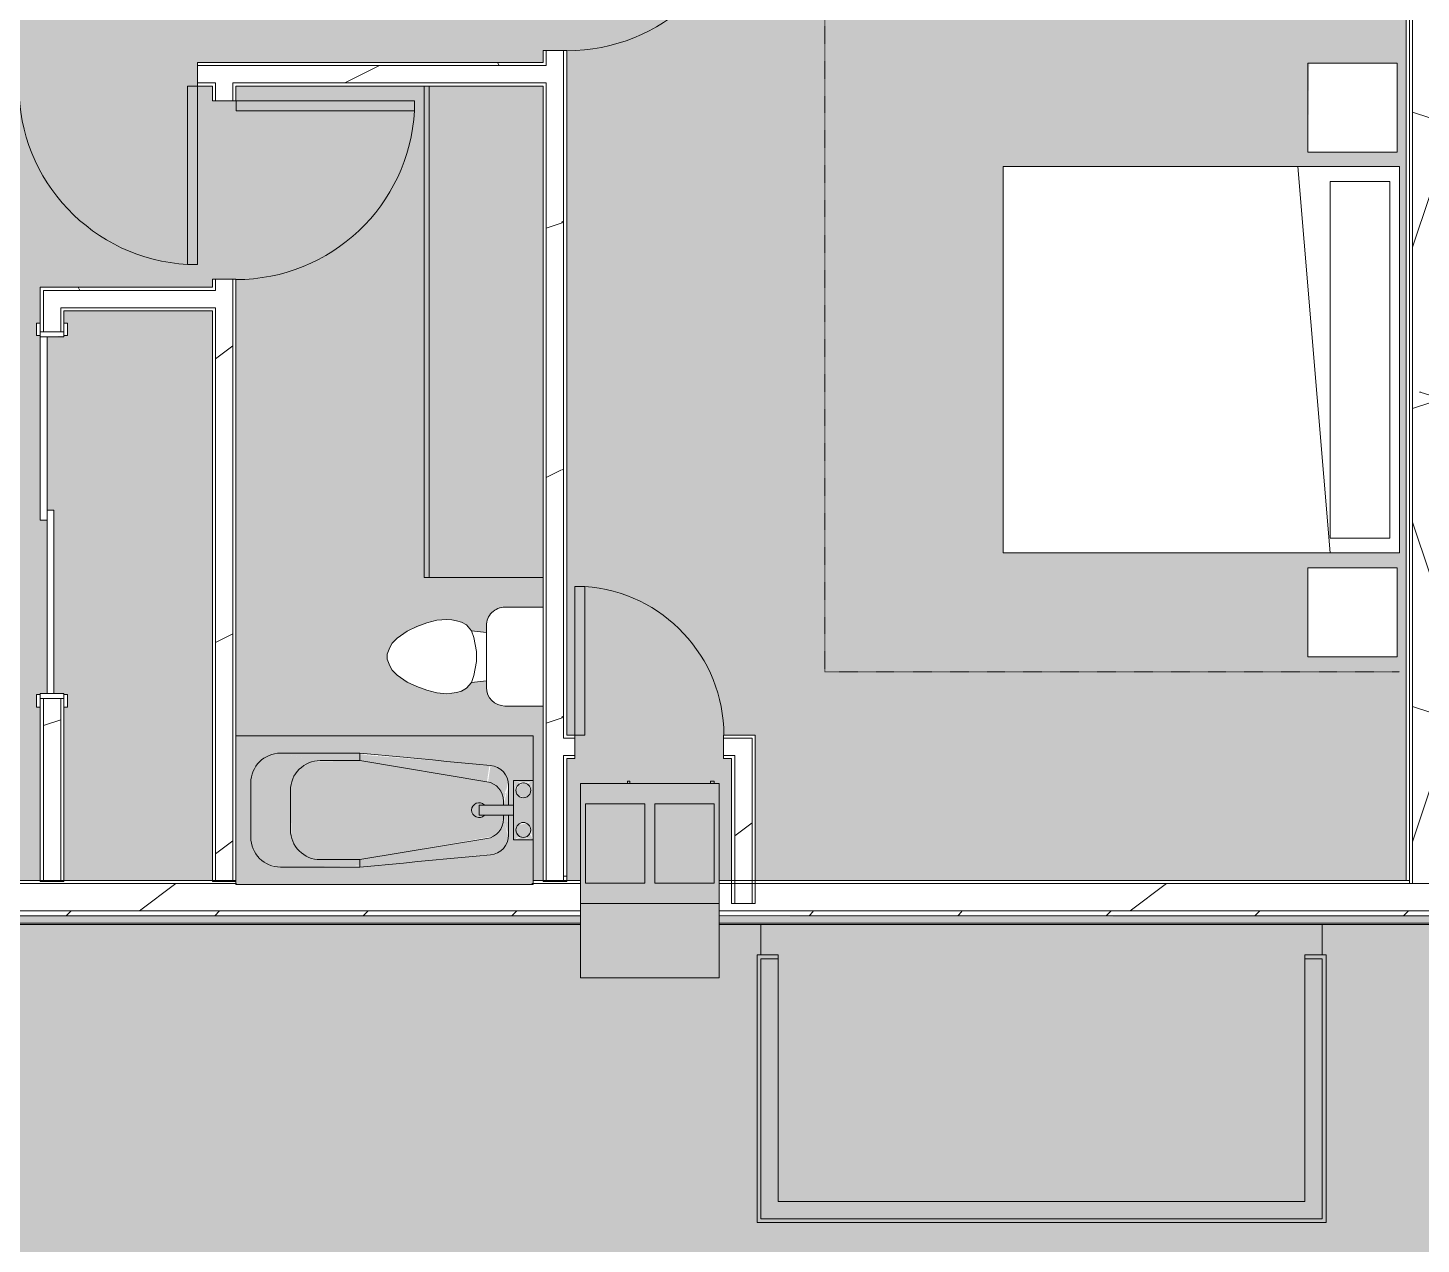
# Model space of a CAD drawing. Header units: inches. Extents: x -9418 to 110693, y 8585 to 209374.
# Drawn here: x -3706.3 to -3425.1, y 9909.8 to 10155.4 of the extents above; entities that cross this region are included whole.
import ezdxf

# ---------------------------------------------------------------- set-up
doc = ezdxf.new("R2010")
doc.units = ezdxf.units.IN
doc.header["$MEASUREMENT"] = 0
doc.linetypes.add('Dash 1_16_', pattern=[0.125, 0.0625, -0.0625])
for name, color, linetype, lineweight in [('0-1', 7, 'Continuous', 5), ('0-3', 7, 'Continuous', 9), ('A-AREA-PATT-1', 7, 'Continuous', 9), ('A-AREA-PATT-2', 254, 'Continuous', 9), ('A-DOOR-1', 7, 'Continuous', 9), ('A-DOOR-FRAM-1', 7, 'Continuous', 9), ('A-FLOR', 192, 'Continuous', 9), ('A-FLOR-1', 192, 'Continuous', 5), ('A-WALL', 113, 'Continuous', 9), ('A-WALL-1', 113, 'Continuous', 15), ('A-WALL-2', 10, 'Continuous', 15), ('A-WALL-3', 7, 'Continuous', 9), ('A-WALL-4', 113, 'Continuous', 5), ('A-WALL-PATT-1', 7, 'Continuous', 9), ('A-WALL-PATT-2', 8, 'Continuous', 9), ('A-WALL-PATT-3', 111, 'Continuous', 9), ('I-FURN-1', 7, 'Continuous', 9), ('I-FURN-HDLN-1', 253, 'Dash 1_16_', 9), ('I-WALL-1', 2, 'Continuous', 15), ('M-EQPM-1', 8, 'Continuous', 9), ('M-EQPM-2', 7, 'Continuous', 9), ('P-SANR-FIXT-1', 7, 'Continuous', 9), ('P-SANR-FIXT-3', 9, 'Continuous', 9), ('Q-CASE-1', 9, 'Continuous', 9), ('Q-CASE-2', 10, 'Continuous', 15), ('Q-CASE-3', 7, 'Continuous', 9)]:
    doc.layers.add(name, color=color, linetype=linetype, lineweight=lineweight)
pattern_1 = [(216.87, (39.984, 99.96), (299.879643, 199.920536), [49.98, -449.82]), (206.565, (99.96, 69.97), (-99.95948, -99.9602), [111.759, -111.759]), (198.435, (99.96, 19.992), (-199.92005, -99.96009), [63.22, -252.881])]
pattern_2 = [(0, (0, 0), (192, 48), [7.92, -136.08, 7.92, -136.08, -768]), (0, (0, 0), (192, 48), [-288, 7.92, -280.08, 7.92, -136.08, -336]), (0, (0, 0), (192, 48), [-720, 7.92, -88.08, 7.92, -232.08]), (120, (72, 24), (-137.56922, 142.27688), [7.92, -136.08, 7.92, -136.08, -768]), (120, (72, 24), (-137.56922, 142.27688), [-288, 7.92, -280.08, 7.92, -136.08, -336]), (120, (72, 24), (-137.56922, 142.27688), [-720, 7.92, -88.08, 7.92, -232.08]), (240, (96, 120), (-54.43078, -190.27688), [7.92, -136.08, 7.92, -136.08, -768]), (240, (96, 120), (-54.43078, -190.27688), [-288, 7.92, -280.08, 7.92, -136.08, -336]), (240, (96, 120), (-54.43078, -190.27688), [-720, 7.92, -88.08, 7.92, -232.08])]

# ---------------------------------------------------------------- blocks, each defined once
blk = doc.blocks.new('Single-Flush - 36_ x 84_-1372824-SITE PLAN - TOPO WITH IMAGERY')
at = {"layer": 'A-DOOR-1'}
for p, q in [((16, -2.38), (16, -38.39)), ((18, -2.38), (16, -2.38)), ((18, -2.38), (18, -38.39)), ((18, -38.39), (16, -38.39))]:
    blk.add_line(p, q, dxfattribs=at)
blk.add_arc((18, -2.38), 36.07, 180, 266.8211, dxfattribs=at)
blk = doc.blocks.new('Bed-Standard - King 78_ x 80_-V113-SITE PLAN - TOPO WITH IMAGERY')
at = {"layer": 'I-FURN-1'}
for p, q in [((49.69, 38.2), (-28.31, 38.2)), ((-28.31, 38.2), (-28.31, -41.8)), ((49.69, -41.8), (49.69, 38.2)), ((-25.31, 36.2), (-25.31, 24.2)), ((-25.31, 36.2), (46.69, 36.2)), ((46.69, 36.2), (46.69, 24.2)), ((49.69, 24.2), (-28.31, 17.63)), ((-25.31, 24.2), (46.69, 24.2)), ((-28.31, -41.8), (49.69, -41.8))]:
    blk.add_line(p, q, dxfattribs=at)
at = {"layer": 'I-FURN-HDLN-1'}
for p, q in [((-64.31, 38.2), (-64.31, 18.2)), ((73.69, -77.8), (73.69, 38.2)), ((-64.31, -19.8), (-64.31, -54.8)), ((-64.31, -55.8), (-64.31, -77.8)), ((-64.31, -77.8), (73.69, -77.8))]:
    blk.add_line(p, q, dxfattribs=at)
blk = doc.blocks.new('Table-Night Stand - 18_ x 18_ x 24_-1352623-SITE PLAN - TOPO WITH IMAGERY')
at = {"layer": 'I-FURN-1'}
for p, q in [((18.15, 18), (0.15, 18)), ((0.15, 18), (0.15, 0)), ((18.15, 0), (18.15, 18)), ((0.15, 0), (18.15, 0))]:
    blk.add_line(p, q, dxfattribs=at)
blk = doc.blocks.new('FOLDING_SLIDING CLOSET - 72_ x 80_-1372885-SITE PLAN - TOPO WITH IMAGERY')
at = {"layer": 'A-DOOR-1'}
for p, q in [((-38.75, 3.25), (-36.25, 3.25)), ((-38.75, 2.5), (-38.75, 3.25)), ((-36.25, 3.25), (-36.25, 2.5)), ((36.25, 3.25), (38.75, 3.25)), ((36.25, 2.5), (36.25, 3.25)), ((38.75, 3.25), (38.75, 2.5)), ((-36.25, 2.5), (-38.75, 2.5)), ((-1, 0.5), (36, 0.5)), ((-1, -0.875), (-1, 0.5)), ((36, 0.5), (36, -0.875)), ((38.75, 2.5), (36.25, 2.5)), ((-38.75, -2.25), (-36.25, -2.25)), ((-38.75, -3), (-38.75, -2.25)), ((-36.25, -2.25), (-36.25, -3)), ((-36, -0.875), (1, -0.875)), ((-36, -2.25), (-36, -0.875)), ((1, -2.25), (-36, -2.25)), ((36, -0.875), (-1, -0.875)), ((1, -0.875), (1, -2.25)), ((36.25, -2.25), (38.75, -2.25)), ((36.25, -3), (36.25, -2.25)), ((38.75, -2.25), (38.75, -3)), ((-36.25, -3), (-38.75, -3)), ((38.75, -3), (36.25, -3))]:
    blk.add_line(p, q, dxfattribs=at)
at = {"layer": 'A-DOOR-FRAM-1'}
for p, q in [((-37, 2.5), (-36, 2.5)), ((-37, -2.25), (-37, 2.5)), ((-36, 2.5), (-36, -2.25)), ((36, 2.5), (37, 2.5)), ((36, -2.25), (36, 2.5)), ((37, 2.5), (37, -2.25)), ((-36, -2.25), (-37, -2.25)), ((37, -2.25), (36, -2.25))]:
    blk.add_line(p, q, dxfattribs=at)
blk = doc.blocks.new('Toilet-Domestic-3D - Toilet-Domestic-3D-1352612-SITE PLAN - TOPO WITH IMAGERY')
at = {"layer": 'P-SANR-FIXT-1'}
for p, q in [((-9.98, 19.48), (9.98, 19.48)), ((-9.98, 11.75), (-9.98, 19.48)), ((9.98, 19.48), (9.98, 11.75)), ((6.25, 8.02), (-6.25, 8.02)), ((-4.86, 8.02), (-5.21, 5)), ((-1, 6), (-3.84, 5.5)), ((1, 6), (-1, 6)), ((3.84, 5.5), (1, 6)), ((4.86, 8.02), (5.21, 5)), ((-6.97, 3), (-7.24, 2)), ((-6.4, 4), (-6.97, 3)), ((-5.21, 5), (-6.4, 4)), ((-3.84, 5.5), (-5.21, 5)), ((5.21, 5), (3.84, 5.5)), ((6.4, 4), (5.21, 5)), ((6.97, 3), (6.4, 4)), ((7.24, 2), (6.97, 3)), ((-7.41, 1), (-7.5, 0)), ((-7.24, 2), (-7.41, 1)), ((7.41, 1), (7.24, 2)), ((7.5, 0), (7.41, 1)), ((-7.5, 0), (-7.33, -1.99)), ((-7.33, -1.99), (-6.79, -4)), ((6.79, -4), (7.33, -1.99)), ((7.33, -1.99), (7.5, 0)), ((-6.79, -4), (-6.06, -6)), ((6.06, -6), (6.79, -4)), ((-6.06, -6), (-5.13, -8)), ((-5.13, -8), (-3.74, -10)), ((3.74, -10), (5.13, -8)), ((5.13, -8), (6.06, -6)), ((-3.74, -10), (-2.74, -11)), ((-2.74, -11), (-1.87, -11.5)), ((1.87, -11.5), (2.74, -11)), ((2.74, -11), (3.74, -10)), ((-1.87, -11.5), (-0.5, -12)), ((-0.5, -12), (0.5, -12)), ((0.5, -12), (1.87, -11.5))]:
    blk.add_line(p, q, dxfattribs=at)
for centre, start, end in [((-6.25, 11.75), 180, 270), ((6.25, 11.75), 270, 360)]:
    blk.add_arc(centre, 3.73, start, end, dxfattribs=at)
blk = doc.blocks.new('OD_CW_Base Cabinet - OD_CW_Base Cabinet-1420815-SITE PLAN - TOPO WITH IMAGERY')
at = {"layer": 'Q-CASE-1'}
for points in [[(0.74, 1), (99.95, 1), (99.95, 24), (0.74, 24), (0.74, 2.56)], [(55.41, 0), (99.95, 0), (99.95, 1), (0.74, 1), (0.74, 0), (45.5, 0)]]:
    blk.add_hatch(color=256, dxfattribs=at).paths.add_polyline_path(points, flags=0)
at = {"layer": 'Q-CASE-2'}
for p, q in [((99.95, 24), (0.74, 24)), ((0.74, 24), (0.74, 0)), ((99.95, 0), (99.95, 24)), ((0.74, 0), (99.95, 0))]:
    blk.add_line(p, q, dxfattribs=at)
at = {"layer": 'Q-CASE-3'}
for p, q in [((0.74, 1), (0.74, 24)), ((0.74, 24), (99.95, 24)), ((99.95, 24), (99.95, 1)), ((0.74, 0), (0.74, 1)), ((0.74, 1), (99.95, 1)), ((99.95, 1), (0.74, 1)), ((99.95, 0), (0.74, 0)), ((99.95, 1), (99.95, 0))]:
    blk.add_line(p, q, dxfattribs=at)
blk = doc.blocks.new('Bath Tub - Maestro - 60_x30_-1352617-SITE PLAN - TOPO WITH IMAGERY')
at = {"layer": 'P-SANR-FIXT-3'}
h = blk.add_hatch(color=256, dxfattribs=at)
h.paths.add_polyline_path([(1.25, 17.7), (2, 17.5), (1.61, 17.7)], flags=0)
h.paths.add_polyline_path([(0, 21), (0.94, 17.94), (0.93, 18.25), (0.55, 19.19), (0.43, 19.75), (0.04, 20.87)], flags=0)
h.paths.add_polyline_path([(0, 21), (3.19, 19.75), (3.6, 19.39), (4, 21), (1.61, 20.6), (0.04, 20.99)], flags=0)
h.paths.add_polyline_path([(4, 21), (3.3, 19.75), (2.75, 20.3), (2.75, 20.57), (3.5, 20.83)], flags=0)
h.paths.add_polyline_path([(60, 30), (0, 30), (0.04, 21), (4, 20.74), (4, 16), (5, 16), (5.21, 21.33), (5.83, 22.49), (6.79, 23.38), (7.98, 23.91), (11.56, 24.3), (35, 26.5), (52.55, 26.3), (54, 25.7), (55.24, 24.74), (56.2, 23.5), (56.8, 22.05), (57, 20.5), (56.91, 8.46), (56.2, 6.5), (54.86, 4.9), (53.05, 3.86), (51, 3.5), (32.07, 3.77), (7.36, 6.31), (6.27, 7.03), (5.48, 8.06), (5.05, 9.3), (5, 13.22), (5, 14), (4, 13.96), (4, 9), (0, 9), (0.04, 0), (60, 0), (60, 26.5)], flags=0)
h.paths.add_polyline_path([(2, 12.5), (2, 12.34), (2.39, 12.45)], flags=0)
h.paths.add_polyline_path([(1.61, 12.45), (0.94, 12.06), (1.42, 12.3)], flags=0)
h.paths.add_polyline_path([(4, 9), (3.45, 10.91), (3.5, 10.46), (3.83, 9.5)], flags=0)
h.paths.add_polyline_path([(0, 9), (2.39, 9.4), (2.39, 9.55), (2, 9.6), (0.5, 9.17), (0.04, 9.01)], flags=0)
h.paths.add_polyline_path([(0.7, 11.75), (0.22, 9.94), (0.55, 10.61), (0.55, 11.19), (0.6, 11.39)], flags=0)
for points in [[(35, 26.5), (8.65, 23.91), (9.35, 20.74), (35, 25), (35, 26.23)], [(47.72, 26.5), (35, 26.23), (35, 25), (43, 25), (51, 26.5), (49, 26.5)], [(51, 26.5), (43, 25), (45.24, 24.51), (46, 24.2), (47.24, 23.24), (48.2, 22), (48.8, 20.5), (49, 19), (57, 20.5), (56.8, 22.05), (56.2, 23.5), (54.53, 25.29), (53.68, 25.83), (51.51, 26.43)], [(8.63, 24.03), (7.35, 23.69), (6.27, 22.97), (5.48, 21.94), (5.1, 20.39), (5.81, 17.42), (6, 16.8), (6.6, 18.78), (7.49, 19.83), (8.69, 20.51), (9.35, 20.74), (8.65, 23.91)], [(35, 25), (8.03, 20.28), (6.59, 18.77), (6.12, 17.49), (6.12, 16), (10.94, 16), (10.94, 14), (6, 14), (6.24, 11.83), (7.49, 10.17), (8.69, 9.49), (9.35, 9.26), (35, 5), (44.55, 5.2), (46.03, 5.83), (47.28, 6.81), (48.47, 8.66), (48.9, 10.25), (49, 11), (48.8, 20.55), (48.16, 22.05), (47.24, 23.24), (46, 24.2), (44.55, 24.8), (43, 25)], [(57, 20.5), (49, 19), (49, 11), (57, 9.5), (57, 19.75)], [(5.05, 16), (4, 16), (4, 14), (10.94, 14), (10.94, 16), (5.21, 16)], [(9.35, 9.26), (8.84, 5.95), (35, 3.77), (35, 5), (11.56, 8.89)], [(49, 11), (48.47, 8.66), (48.12, 7.9), (47.24, 6.76), (46, 5.8), (44.55, 5.2), (43.07, 4.99), (51, 3.5), (53.05, 3.86), (54.86, 4.9), (56.2, 6.5), (56.93, 8.66), (56.91, 9.52), (50.46, 10.73)], [(43, 5), (35, 4.91), (35, 3.5), (50.51, 3.59), (43.07, 4.99)]]:
    blk.add_hatch(color=256, dxfattribs=at).paths.add_polyline_path(points, flags=0)
h = blk.add_hatch(color=256, dxfattribs=at)
h.paths.add_polyline_path([(0.55, 21), (0, 21), (0.04, 9), (4, 9), (4, 21), (2.24, 21)], flags=0)
h.paths.add_polyline_path([(4, 21), (2.75, 20.3), (3.3, 19.75), (3.57, 19.75), (3.91, 20.74)], flags=0)
h.paths.add_polyline_path([(4, 21), (3.02, 17.91), (2.39, 17.55), (1.61, 17.55), (0.94, 17.94), (0.46, 19), (0.04, 20.99), (2.35, 20.59), (3.5, 20.87)], flags=0)
h.paths.add_polyline_path([(0, 21), (0.7, 19.75), (1.25, 20.3), (1.25, 20.57), (0.04, 20.99)], flags=0)
h.paths.add_polyline_path([(2, 12.5), (2.75, 12.3), (3.33, 11.67), (3.5, 11), (4, 9), (2, 9.5), (0.04, 9.19), (0.94, 12.06), (1.61, 12.45)], flags=0)
h.paths.add_polyline_path([(3.45, 10.61), (3.06, 9.94), (2.75, 9.43), (4, 9), (3.5, 10.46)], flags=0)
h.paths.add_polyline_path([(0.55, 10.61), (0.04, 9.01), (1.25, 9.7), (0.7, 10.25)], flags=0)
h = blk.add_hatch(color=256, dxfattribs=at)
h.paths.add_polyline_path([(1.61, 20.45), (0.7, 19.75), (0.55, 18.91), (1.25, 17.7), (3, 17.96), (3.3, 18.25), (3.5, 19), (3.06, 20.06), (2, 20.34)], flags=0)
h.paths.add_polyline_path([(1.61, 12.45), (0.6, 11.39), (0.55, 10.88), (1.25, 9.76), (2, 9.6), (2.89, 9.94), (3.5, 11), (3.06, 12.06), (1.85, 12.39)], flags=0)
h = blk.add_hatch(color=256, dxfattribs=at)
h.paths.add_polyline_path([(5, 20.04), (5.21, 16), (6, 16), (5.76, 17.57), (5.05, 19.87)], flags=0)
h.paths.add_polyline_path([(5.21, 14), (5, 14), (5.23, 10.71), (6, 14), (5.32, 14)], flags=0)
h = blk.add_hatch(color=256, dxfattribs=at)
h.paths.add_polyline_path([(5.59, 11.88), (5.72, 11.33), (5.56, 10.83)], flags=0)
h.paths.add_polyline_path([(6, 13.2), (5.05, 9.3), (5.72, 7.68), (6.33, 6.98), (7.36, 6.31), (8.65, 6.09), (9.13, 9.33), (7.49, 10.17), (6.59, 11.22), (6.12, 12.51)], flags=0)
at = {"layer": 'P-SANR-FIXT-1'}
for p, q in [((60, 30), (0, 30)), ((0, 30), (0, 21)), ((60, 0), (60, 30)), ((35, 26.5), (51, 26.5)), ((35, 26.5), (35, 25)), ((35, 25), (9.35, 20.74)), ((43, 25), (35, 25)), ((4, 21), (0, 21)), ((0, 21), (0, 9)), ((4, 16), (4, 21)), ((5, 16), (5, 20.04)), ((57, 20.5), (57, 9.5)), ((49, 11), (49, 19)), ((4, 14), (4, 16)), ((4, 16), (10.94, 16)), ((6, 16.8), (6, 16)), ((10.94, 14), (10.94, 16)), ((4, 9), (4, 14)), ((10.94, 14), (4, 14)), ((5, 9.96), (5, 14)), ((6, 14), (6, 13.2)), ((0, 9), (0, 0)), ((0, 9), (4, 9)), ((9.35, 9.26), (35, 5)), ((35, 3.5), (35, 5)), ((35, 5), (43, 5)), ((51, 3.5), (35, 3.5)), ((0, 0), (60, 0))]:
    blk.add_line(p, q, dxfattribs=at)
at = {"layer": 'P-SANR-FIXT-1', "flags": 128}
for points in [[(8.63, 24.03), (11.56, 24.3), (14.49, 24.58), (17.42, 24.85), (20.35, 25.13), (23.28, 25.4), (26.21, 25.68), (29.14, 25.95), (32.07, 26.23), (35, 26.5)], [(35, 3.5), (32.07, 3.77), (29.14, 4.05), (26.21, 4.32), (23.28, 4.6), (20.35, 4.87), (17.42, 5.15), (14.49, 5.42), (11.56, 5.7), (8.63, 5.97)]]:
    blk.add_lwpolyline(points, dxfattribs=at)
at = {"layer": 'P-SANR-FIXT-1'}
for centre, radius, start, end in [((51, 20.5), 6, 360, 90), ((9, 20.04), 4, 95.3558, 180), ((43, 19), 6, 360, 90), ((2, 19), 1.5, 360, 180), ((2, 19), 1.5, 0, 180), ((10, 16.8), 4, 99.4223, 180), ((2, 19), 1.5, 180, 360), ((2, 19), 1.5, 180, 360), ((10.94, 15), 1.5, 360, 135), ((10.94, 15), 1.5, 225, 360), ((2, 11), 1.5, 360, 180), ((2, 11), 1.5, 0, 180), ((10, 13.2), 4, 180, 260.5777), ((2, 11), 1.5, 180, 360), ((2, 11), 1.5, 180, 360), ((9, 9.96), 4, 180, 264.6442), ((43, 11), 6, 270, 0), ((51, 9.5), 6, 270, 360)]:
    blk.add_arc(centre, radius, start, end, dxfattribs=at)
blk = doc.blocks.new('HVAC_SPVU_AlliedAir_MGE4 - HVAC_SPVU_AlliedAir_MGE4-1352620-SITE PLAN - TOPO WITH IMAGERY')
at = {"layer": 'M-EQPM-1'}
blk.add_hatch(color=256, dxfattribs=at).paths.add_polyline_path([(12.41, 12.12), (14, 12.12), (14, 27.12), (-14, 27.12), (-14, 12.12), (-9.54, 12.12)], flags=0)
h = blk.add_hatch(color=256, dxfattribs=at)
h.paths.add_polyline_path([(-14, -12.13), (14, -12.13), (14, 12.12), (-14, 12.12), (-14, -8)], flags=0)
h.paths.add_polyline_path([(1, -8), (1, 8), (13, 8), (13, -8), (4.51, -8)], flags=0)
h.paths.add_polyline_path([(-13, -8), (-13, 8), (-1, 8), (-1, -8)], flags=0)
h = blk.add_hatch(color=256, dxfattribs=at)
h.paths.add_polyline_path([(4.51, -8), (13, -8), (12.85, 8), (1, 8), (1, -8)], flags=0)
h.paths.add_polyline_path([(-13, -8), (-1, -8), (-1, 8), (-13, 8), (-13, 4.09)], flags=0)
at = {"layer": 'M-EQPM-2'}
for p, q in [((-14, 27.12), (14, 27.12)), ((-14, 27.12), (-14, 12.12)), ((14, 27.12), (14, 12.12)), ((-14, 12.12), (14, 12.12)), ((-14, 12.12), (-14, -12.13)), ((14, 12.12), (14, -12.13)), ((-1, 8), (-13, 8)), ((-13, 8), (-13, -8)), ((-1, -8), (-1, 8)), ((13, 8), (1, 8)), ((1, 8), (1, -8)), ((13, -8), (13, 8)), ((-13, -8), (-1, -8)), ((1, -8), (13, -8)), ((14, -12.13), (-14, -12.13)), ((-13, -12.13), (-13, -12.63)), ((-12.25, -12.63), (-13, -12.63)), ((-13, -12.63), (-12.25, -12.63)), ((-12.25, -12.63), (-12.25, -12.13)), ((4, -12.13), (4, -12.63)), ((4.5, -12.63), (4, -12.63)), ((4, -12.63), (4.5, -12.63)), ((4.5, -12.63), (4.5, -12.13))]:
    blk.add_line(p, q, dxfattribs=at)
blk = doc.blocks.new('Single-Flush - 30_ x 84_-1372859-SITE PLAN - TOPO WITH IMAGERY')
at = {"layer": 'A-DOOR-1'}
for p, q in [((13, -2.375), (13, -32.375)), ((15, -2.375), (13, -2.375)), ((15, -2.375), (15, -32.375)), ((15, -32.375), (13, -32.375))]:
    blk.add_line(p, q, dxfattribs=at)
blk.add_arc((15, -2.375), 30.067, 180, 266.18593, dxfattribs=at)
blk = doc.blocks.new('1750 Ox - Unit Layouts_rvt-1-SITE PLAN - TOPO WITH IMAGERY')
at = {"layer": 'A-WALL-PATT-1'}
h = blk.add_hatch(dxfattribs=at)
h.set_pattern_fill('FP_1', color=256, style=0, pattern_type=2)
h.set_pattern_definition(pattern_2)
h.paths.add_polyline_path([(-3598.17, 9983.25), (-3597.55, 9983.25), (-3597.55, 10008.46), (-3598.17, 10008.46), (-3598.17, 10002.12)], flags=0)
h.paths.add_polyline_path([(-3597.55, 10011.96), (-3597.55, 10150.84), (-3598.17, 10150.84), (-3598.17, 10011.96), (-3597.69, 10011.96)], flags=0)
h.paths.add_polyline_path([(-3597.55, 10186.84), (-3597.55, 10190.09), (-3598.17, 10190.09), (-3598.17, 10186.84)], flags=0)
h.paths.add_polyline_path([(-3597.55, 10193.59), (-3597.55, 10201.09), (-3598.17, 10201.09), (-3598.17, 10193.59)], flags=0)
h.paths.add_polyline_path([(-3597.55, 10251.09), (-3597.55, 10258.59), (-3598.17, 10258.43), (-3598.17, 10251.09)], flags=0)
h = blk.add_hatch(dxfattribs=at)
h.set_pattern_fill('FP_1', color=256, style=0, pattern_type=2)
h.set_pattern_definition(pattern_2)
h.paths.add_polyline_path([(-3833.85, 10147.77), (-3708.05, 10147.77), (-3708.05, 10148.4), (-3857.85, 10148.4), (-3857.85, 10147.77), (-3840.11, 10147.77)], flags=0)
h.paths.add_polyline_path([(-3672.05, 10147.77), (-3602.3, 10147.77), (-3602.3, 10148.4), (-3672.05, 10148.4)], flags=0)
h = blk.add_hatch(dxfattribs=at)
h.set_pattern_fill('FP_1', color=256, style=0, pattern_type=2)
h.set_pattern_definition(pattern_2)
h.paths.add_polyline_path([(-3699.67, 10102.39), (-3669.05, 10102.39), (-3669.05, 10103.01), (-3703.17, 10103.01), (-3703.17, 10102.39)], flags=0)
h = blk.add_hatch(dxfattribs=at)
h.set_pattern_fill('FP_1', color=256, style=0, pattern_type=2)
h.set_pattern_definition(pattern_2)
h.paths.add_polyline_path([(-3699.05, 10098.26), (-3669.05, 10098.26), (-3669.05, 10098.89), (-3699.05, 10098.89)], flags=0)
at = {"layer": 'A-WALL-PATT-2'}
h = blk.add_hatch(dxfattribs=at)
h.set_pattern_fill('FP_2', color=256, style=0, pattern_type=2)
h.set_pattern_definition(pattern_1)
h.paths.add_polyline_path([(-3601.67, 9983.06), (-3601.65, 9983.25), (-3598.17, 9983.25), (-3598.17, 10150.84), (-3601.67, 10150.84), (-3601.67, 10002.12)], flags=0)
h.paths.add_polyline_path([(-3601.67, 10186.84), (-3598.17, 10186.84), (-3598.17, 10201.09), (-3601.67, 10201.09), (-3601.67, 10190.09)], flags=0)
h.paths.add_polyline_path([(-3599.55, 10251.09), (-3598.17, 10251.09), (-3598.17, 10262.09), (-3601.67, 10262.09), (-3601.67, 10251.09), (-3600.92, 10251.09)], flags=0)
h = blk.add_hatch(dxfattribs=at)
h.set_pattern_fill('FP_2', color=256, style=0, pattern_type=2)
h.set_pattern_definition(pattern_1)
h.paths.add_polyline_path([(-3778.77, 10144.27), (-3708.05, 10144.27), (-3708.05, 10147.77), (-3857.85, 10147.77), (-3857.85, 10144.27), (-3820.72, 10144.27)], flags=0)
h.paths.add_polyline_path([(-3625.56, 10144.27), (-3601.67, 10144.28), (-3601.67, 10147.77), (-3672.05, 10147.77), (-3672.05, 10144.27), (-3643.3, 10144.27)], flags=0)
h = blk.add_hatch(dxfattribs=at)
h.set_pattern_fill('FP_2', color=256, style=0, pattern_type=2)
h.set_pattern_definition(pattern_1)
h.paths.add_polyline_path([(-3664.92, 9983.06), (-3664.92, 10104.64), (-3668.42, 10104.64), (-3668.42, 9983.06)], flags=0)
h.paths.add_polyline_path([(-3664.92, 10140.64), (-3664.92, 10144.27), (-3668.42, 10144.27), (-3668.42, 10140.64)], flags=0)
h = blk.add_hatch(dxfattribs=at)
h.set_pattern_fill('FP_2', color=256, style=0, pattern_type=2)
h.set_pattern_definition(pattern_1)
h.paths.add_polyline_path([(-3699.67, 9983.25), (-3699.67, 10020.01), (-3703.17, 10020.01), (-3703.17, 9983.25), (-3699.69, 9983.25)], flags=0)
h.paths.add_polyline_path([(-3701.05, 10094.01), (-3699.67, 10094.01), (-3699.67, 10102.39), (-3703.17, 10102.39), (-3703.17, 10094.01), (-3702.42, 10094.01)], flags=0)
h = blk.add_hatch(dxfattribs=at)
h.set_pattern_fill('FP_2', color=256, style=0, pattern_type=2)
h.set_pattern_definition(pattern_1)
h.paths.add_polyline_path([(-3560.7, 9983.25), (-3560.15, 9983.25), (-3560.15, 10011.96), (-3563.65, 10011.96), (-3563.65, 9983.25)], flags=0)
at = {"layer": 'A-WALL-2'}
for p, q in [((-3597.55, 10150.84), (-3602.3, 10150.84)), ((-3602.3, 10150.84), (-3602.3, 10148.4)), ((-3597.55, 10012.59), (-3597.55, 10150.84)), ((-3602.3, 10148.4), (-3672.05, 10148.4)), ((-3672.05, 10148.4), (-3672.05, 10143.65)), ((-3672.05, 10143.65), (-3669.05, 10143.65)), ((-3669.05, 10143.65), (-3669.05, 10140.64)), ((-3664.3, 10140.64), (-3664.3, 10143.65)), ((-3664.3, 10143.65), (-3626.3, 10143.65)), ((-3669.05, 10140.64), (-3664.3, 10140.64)), ((-3703.17, 10103.01), (-3703.8, 10103.01)), ((-3703.8, 10103.01), (-3703.8, 10095.76)), ((-3699.05, 10103.01), (-3703.17, 10103.01)), ((-3669.05, 10103.01), (-3699.05, 10103.01)), ((-3664.3, 10104.64), (-3669.05, 10104.64)), ((-3669.05, 10104.64), (-3669.05, 10103.01)), ((-3664.3, 10012.44), (-3664.3, 10104.64)), ((-3699.05, 10095.76), (-3699.05, 10098.26)), ((-3699.05, 10098.26), (-3669.05, 10098.26)), ((-3669.05, 10098.26), (-3669.05, 9983.06)), ((-3602.3, 10044.44), (-3602.3, 10038.42)), ((-3602.3, 10018.46), (-3602.3, 9983.06)), ((-3703.8, 10018.26), (-3703.8, 9983.06)), ((-3699.05, 9983.06), (-3699.05, 10018.26)), ((-3595.91, 10012.59), (-3597.55, 10012.59)), ((-3595.91, 10007.84), (-3595.91, 10012.59)), ((-3564.27, 10012.59), (-3565.91, 10012.59)), ((-3565.91, 10012.59), (-3565.91, 10007.84)), ((-3560.15, 10012.59), (-3564.27, 10012.59)), ((-3559.52, 10012.59), (-3560.15, 10012.59)), ((-3559.52, 9978.56), (-3559.52, 10012.59)), ((-3597.55, 9983.06), (-3597.55, 10007.84)), ((-3597.55, 10007.84), (-3595.91, 10007.84)), ((-3565.91, 10007.84), (-3564.27, 10007.84)), ((-3564.27, 10007.84), (-3564.27, 9978.56)), ((-3703.8, 9983.06), (-3699.05, 9983.06)), ((-3669.05, 9983.06), (-3664.3, 9983.06)), ((-3602.3, 9983.06), (-3597.55, 9983.06)), ((-3564.27, 9978.56), (-3559.52, 9978.56))]:
    blk.add_line(p, q, dxfattribs=at)
at = {"layer": 'A-WALL-3'}
for p, q in [((-3601.67, 10150.84), (-3601.67, 10147.77)), ((-3598.17, 10150.84), (-3598.17, 10011.96)), ((-3672.05, 10147.77), (-3602.3, 10147.77)), ((-3602.3, 10147.77), (-3601.67, 10147.77)), ((-3672.05, 10144.27), (-3668.42, 10144.27)), ((-3668.42, 10143.65), (-3668.42, 10144.27)), ((-3668.42, 10143.65), (-3668.42, 10140.64)), ((-3664.92, 10143.65), (-3664.92, 10144.27)), ((-3664.92, 10144.27), (-3602.3, 10144.27)), ((-3664.92, 10143.65), (-3664.92, 10140.64)), ((-3602.3, 10144.27), (-3601.67, 10144.27)), ((-3601.67, 10144.27), (-3601.67, 9983.06)), ((-3668.42, 10104.64), (-3668.42, 10102.39)), ((-3664.92, 10104.64), (-3664.92, 9983.06)), ((-3703.17, 10102.39), (-3703.17, 10094.01)), ((-3703.17, 10102.39), (-3699.67, 10102.39)), ((-3699.67, 10102.39), (-3699.05, 10102.39)), ((-3699.05, 10102.39), (-3669.05, 10102.39)), ((-3669.05, 10102.39), (-3668.42, 10102.39)), ((-3699.67, 10098.89), (-3699.67, 10094.01)), ((-3699.67, 10098.89), (-3699.05, 10098.89)), ((-3699.05, 10098.89), (-3669.05, 10098.89)), ((-3669.05, 10098.89), (-3668.42, 10098.89)), ((-3668.42, 10098.89), (-3668.42, 9983.06)), ((-3703.17, 10020.01), (-3703.17, 9983.06)), ((-3699.67, 10020.01), (-3699.67, 9983.06)), ((-3598.17, 10011.96), (-3597.55, 10011.96)), ((-3595.91, 10011.96), (-3597.55, 10011.96)), ((-3564.27, 10011.96), (-3565.91, 10011.96)), ((-3564.27, 10011.96), (-3563.65, 10011.96)), ((-3563.65, 10011.96), (-3560.15, 10011.96)), ((-3560.15, 9978.56), (-3560.15, 10011.96)), ((-3598.17, 10008.46), (-3598.17, 9983.06)), ((-3598.17, 10008.46), (-3597.55, 10008.46)), ((-3595.91, 10008.46), (-3597.55, 10008.46)), ((-3564.27, 10008.46), (-3565.91, 10008.46)), ((-3564.27, 10008.46), (-3563.65, 10008.46)), ((-3563.65, 9978.56), (-3563.65, 10008.46))]:
    blk.add_line(p, q, dxfattribs=at)
at = {"layer": '0-3'}
for name, p, rotation in [('Single-Flush - 36_ x 84_-1372824-SITE PLAN - TOPO WITH IMAGERY', (-3599.92, 10168.84), 89.99999999999997), ('Bed-Standard - King 78_ x 80_-V113-SITE PLAN - TOPO WITH IMAGERY', (-3467.67, 10099.06), 270.0000000000031), ('Table-Night Stand - 18_ x 18_ x 24_-1352623-SITE PLAN - TOPO WITH IMAGERY', (-3447.96, 10148.45), 270.0000000000031), ('OD_CW_Base Cabinet - OD_CW_Base Cabinet-1420815-SITE PLAN - TOPO WITH IMAGERY', (-3626.3, 10144.39), 269.999999999998), ('Single-Flush - 36_ x 84_-1372824-SITE PLAN - TOPO WITH IMAGERY', (-3666.67, 10122.64), 90.0000000000023), ('FOLDING_SLIDING CLOSET - 72_ x 80_-1372885-SITE PLAN - TOPO WITH IMAGERY', (-3701.55, 10057.01), 270.0000000000027), ('Table-Night Stand - 18_ x 18_ x 24_-1352623-SITE PLAN - TOPO WITH IMAGERY', (-3447.96, 10046.52), 269.9999999999957), ('Single-Flush - 30_ x 84_-1372859-SITE PLAN - TOPO WITH IMAGERY', (-3580.91, 10010.21), 180), ('Toilet-Domestic-3D - Toilet-Domestic-3D-1352612-SITE PLAN - TOPO WITH IMAGERY', (-3621.77, 10028.44), 269.9999999999985), ('Bath Tub - Maestro - 60_x30_-1352617-SITE PLAN - TOPO WITH IMAGERY', (-3604.3, 10012.44), 180), ('HVAC_SPVU_AlliedAir_MGE4 - HVAC_SPVU_AlliedAir_MGE4-1352620-SITE PLAN - TOPO WITH IMAGERY', (-3580.79, 9990.69), 180)]:
    blk.add_blockref(name, p, dxfattribs=dict(at, rotation=rotation))
blk.add_blockref('Single-Flush - 36_ x 84_-1372824-SITE PLAN - TOPO WITH IMAGERY', (-3690.05, 10146.02), dxfattribs=at)

msp = doc.modelspace()

# ---------------------------------------------------------------- hatches: boundary and pattern name
at = {"layer": 'A-AREA-PATT-1'}
msp.add_hatch(color=256, dxfattribs=at).paths.add_polyline_path([(-3518.28, 9918.44), (-3448.57, 9918.44), (-3448.57, 9968.19), (-3446.45, 9968.19), (-3446.45, 9974.38), (-3557.02, 9974.38), (-3557.02, 9968.19), (-3554.9, 9968.19), (-3554.9, 9918.44)], flags=0)
at = {"layer": 'A-AREA-PATT-2'}
h = msp.add_hatch(color=256, dxfattribs=at)
h.paths.add_polyline_path([(-3699.05, 9983.25), (-3669.05, 9983.25), (-3669.05, 10098.26), (-3699.05, 10098.26), (-3699.05, 10095.76), (-3698.3, 10095.76), (-3698.3, 10093.26), (-3702.42, 10093.01), (-3702.42, 10058.01), (-3701.05, 10058.01), (-3701.05, 10021.01), (-3698.3, 10020.76), (-3698.3, 10018.26), (-3699.05, 10018.26)], flags=0)
h.paths.add_polyline_path([(-3431.12, 10355.19), (-3431.12, 10319.19), (-3432.87, 10319.19), (-3432.87, 10355.19), (-3432.14, 10355.19)], flags=0)
h.paths.add_polyline_path([(-3597.55, 9983.25), (-3594.79, 9983.25), (-3594.79, 10002.81), (-3566.79, 10002.81), (-3566.79, 9983.25), (-3564.27, 9983.25), (-3564.27, 10007.84), (-3565.91, 10007.84), (-3565.91, 10012.59), (-3559.52, 10012.59), (-3559.52, 9983.25), (-3428.12, 9983.25), (-3428.12, 10160.71), (-3447.71, 10160.71), (-3447.96, 10159.96), (-3450.21, 10159.96), (-3450.46, 10162.09), (-3485.46, 10162.09), (-3485.46, 10160.71), (-3522.71, 10160.69), (-3522.71, 10159.96), (-3525.21, 10159.96), (-3525.21, 10160.71), (-3545.05, 10160.71), (-3545.05, 10189.46), (-3597.55, 10189.46), (-3597.55, 10186.84), (-3602.3, 10186.84), (-3602.3, 10199.34), (-3603.05, 10199.34), (-3603.05, 10201.84), (-3600.92, 10202.09), (-3600.92, 10225.09), (-3602.3, 10225.09), (-3602.34, 10250.34), (-3603.05, 10250.34), (-3603.05, 10252.84), (-3602.3, 10252.84), (-3602.3, 10262.71), (-3547.75, 10262.71), (-3547.75, 10257.96), (-3551.37, 10257.96), (-3551.37, 10218.21), (-3490.12, 10218.21), (-3490.03, 10194.21), (-3484.1, 10194.21), (-3484.1, 10201.94), (-3483.6, 10203.8), (-3482.24, 10205.16), (-3480.37, 10205.66), (-3478.99, 10205.66), (-3479.33, 10208.69), (-3480.91, 10210.37), (-3481.36, 10211.69), (-3481.62, 10213.69), (-3481.45, 10215.68), (-3480.18, 10219.69), (-3479.25, 10221.69), (-3476.86, 10224.69), (-3474.62, 10225.69), (-3473.62, 10225.69), (-3471.38, 10224.69), (-3470.38, 10223.69), (-3469, 10221.69), (-3467.34, 10217.69), (-3466.8, 10215.68), (-3466.71, 10212.69), (-3467.16, 10210.69), (-3467.72, 10209.69), (-3468.91, 10208.69), (-3469.26, 10205.66), (-3466.91, 10205.54), (-3465.24, 10204.57), (-3464.65, 10203.8), (-3464.15, 10201.21), (-3464.15, 10194.21), (-3428.12, 10194.21), (-3428.12, 10196.21), (-3458.12, 10196.21), (-3458.12, 10256.21), (-3428.12, 10256.21), (-3428.12, 10257.96), (-3511.75, 10257.96), (-3511.75, 10262.71), (-3428.12, 10262.71), (-3428.12, 10355.19), (-3431.12, 10355.19), (-3431.12, 10357.13), (-3431.75, 10357.13), (-3431.96, 10358.19), (-3466.5, 10358.19), (-3466.5, 10357.13), (-3467.12, 10357.13), (-3467.12, 10355.19), (-3857.85, 10355.19), (-3857.85, 10281.2), (-3861.22, 10281.2), (-3861.22, 10243.18), (-3857.85, 10243.18), (-3857.85, 10204.4), (-3861.22, 10204.4), (-3861.22, 10166.38), (-3857.85, 10166.38), (-3857.85, 10148.4), (-3708.05, 10148.4), (-3708.05, 10143.65), (-3857.85, 10143.65), (-3857.85, 10089.2), (-3861.22, 10089.2), (-3861.22, 10051.18), (-3857.85, 10051.18), (-3857.85, 9983.25), (-3703.8, 9983.25), (-3703.8, 10018.26), (-3704.55, 10018.26), (-3704.55, 10020.76), (-3702.42, 10021.01), (-3702.42, 10056.01), (-3703.8, 10056.01), (-3703.85, 10093.26), (-3704.55, 10093.26), (-3704.55, 10095.76), (-3703.8, 10095.76), (-3703.8, 10103.01), (-3669.05, 10103.01), (-3669.05, 10104.64), (-3664.3, 10104.64), (-3664.3, 10012.44), (-3604.3, 10012.44), (-3604.3, 9983.25), (-3602.3, 9983.25), (-3602.3, 10018.46), (-3610.02, 10018.46), (-3611.89, 10018.96), (-3613.25, 10020.33), (-3613.75, 10022.19), (-3613.75, 10023.58), (-3616.77, 10023.23), (-3617.77, 10022.04), (-3619.77, 10021.2), (-3621.77, 10020.94), (-3624.65, 10021.35), (-3627.77, 10022.38), (-3630.51, 10023.82), (-3632.77, 10025.7), (-3633.77, 10027.94), (-3633.77, 10028.94), (-3632.77, 10031.18), (-3630.51, 10033.06), (-3629.77, 10033.57), (-3625.56, 10035.28), (-3623.77, 10035.77), (-3620.78, 10035.85), (-3618.46, 10035.23), (-3617.77, 10034.84), (-3616.77, 10033.65), (-3613.75, 10033.3), (-3613.62, 10035.65), (-3612.66, 10037.32), (-3611.89, 10037.92), (-3610.02, 10038.42), (-3602.3, 10038.42), (-3602.3, 10044.44), (-3626.3, 10044.44), (-3626.3, 10143.65), (-3664.3, 10143.65), (-3664.3, 10140.64), (-3669.05, 10140.64), (-3669.05, 10143.65), (-3672.05, 10143.65), (-3672.05, 10148.4), (-3602.3, 10148.4), (-3602.3, 10150.84), (-3597.55, 10150.84), (-3597.55, 10012.59), (-3595.91, 10012.59), (-3595.91, 10007.84), (-3597.55, 10007.84), (-3597.55, 10002.12)], flags=0)
h.paths.add_polyline_path([(-3609.35, 9991.74), (-3609.51, 9993.09), (-3609.45, 9992.39)], flags=0)
h.paths.add_polyline_path([(-3447.96, 10028.37), (-3447.96, 10046.37), (-3429.96, 10046.37), (-3429.96, 10028.37), (-3441.21, 10028.37)], flags=0)
h.paths.add_polyline_path([(-3433.71, 10049.37), (-3509.46, 10049.37), (-3509.46, 10127.37), (-3429.46, 10127.37), (-3429.46, 10049.37), (-3429.96, 10049.37)], flags=0)
h.paths.add_polyline_path([(-3833.85, 10060.96), (-3833.85, 10140.96), (-3755.85, 10140.96), (-3755.85, 10060.96), (-3822.86, 10060.96)], flags=0)
h.paths.add_polyline_path([(-3752.92, 10122.46), (-3752.92, 10140.46), (-3734.92, 10140.46), (-3734.92, 10122.46), (-3735.59, 10122.46)], flags=0)
h.paths.add_polyline_path([(-3854.85, 10122.46), (-3854.85, 10140.46), (-3836.85, 10140.46), (-3836.85, 10122.46), (-3854.76, 10122.46)], flags=0)
h.paths.add_polyline_path([(-3429.96, 10130.3), (-3447.96, 10130.3), (-3447.71, 10148.3), (-3429.96, 10148.3)], flags=0)
h.paths.add_polyline_path([(-3518.28, 10162.09), (-3487.46, 10162.09), (-3487.46, 10163.46), (-3450.46, 10163.46), (-3450.21, 10166.21), (-3447.71, 10166.21), (-3447.71, 10165.46), (-3428.12, 10165.46), (-3428.12, 10189.46), (-3540.3, 10189.46), (-3540.3, 10165.46), (-3525.21, 10165.46), (-3525.21, 10166.21), (-3522.71, 10166.21), (-3522.46, 10162.09), (-3521.13, 10162.09)], flags=0)
h.paths.add_polyline_path([(-3556.12, 10194.21), (-3556.12, 10257.96), (-3597.55, 10257.96), (-3597.55, 10252.84), (-3596.8, 10252.84), (-3596.8, 10250.34), (-3600.92, 10250.09), (-3600.92, 10227.09), (-3599.55, 10227.09), (-3599.55, 10202.09), (-3596.8, 10201.84), (-3596.8, 10199.34), (-3597.55, 10199.34), (-3597.55, 10194.21), (-3557.02, 10194.21)], flags=0)
h.paths.add_polyline_path([(-3438.08, 10201.21), (-3438.51, 10201.43), (-3438.25, 10201.26)], flags=0)
h.paths.add_polyline_path([(-3662.23, 10201.99), (-3678.3, 10201.99), (-3678.3, 10208.18), (-3691.96, 10208.18), (-3691.85, 10224.68), (-3678.3, 10224.68), (-3678.3, 10232.18), (-3691.96, 10232.18), (-3691.85, 10248.68), (-3678.3, 10248.68), (-3678.3, 10256.18), (-3691.96, 10256.18), (-3691.85, 10272.68), (-3678.3, 10272.68), (-3678.3, 10354.56), (-3585.05, 10354.56), (-3585.05, 10352.56), (-3549.3, 10352.56), (-3549.3, 10354.56), (-3544.55, 10354.56), (-3544.55, 10330.05), (-3543.91, 10330.05), (-3543.91, 10325.3), (-3549.3, 10325.3), (-3549.3, 10322.56), (-3585.05, 10322.56), (-3585.05, 10330.56), (-3588.3, 10330.56), (-3588.3, 10330.19), (-3612.3, 10330.19), (-3612.3, 10330.56), (-3642.3, 10330.56), (-3642.3, 10283.09), (-3640.67, 10282.89), (-3640.87, 10259.09), (-3642.3, 10259.09), (-3642.3, 10201.99), (-3652.69, 10201.99)], flags=0)
h.paths.add_polyline_path([(-3820.72, 10240.01), (-3832.82, 10240.01), (-3832.82, 10275.01), (-3826.82, 10275.01), (-3826.82, 10276.01), (-3754.82, 10276.01), (-3754.82, 10275.01), (-3748.82, 10275.01), (-3748.82, 10240.01), (-3790.3, 10240.01)], flags=0)
h.paths.add_polyline_path([(-3817.82, 10291.01), (-3817.82, 10321.01), (-3757.82, 10321.01), (-3757.82, 10291.01), (-3786.47, 10291.01)], flags=0)
h.paths.add_polyline_path([(-3509.15, 10325.3), (-3513.91, 10325.3), (-3513.91, 10330.05), (-3513.27, 10330.05), (-3513.27, 10354.56), (-3508.52, 10354.56), (-3508.52, 10325.3)], flags=0)
h.paths.add_polyline_path([(-3822.31, 10337.01), (-3823.31, 10337.01), (-3823.31, 10353.14), (-3751.31, 10353.01), (-3751.31, 10337.01), (-3769.31, 10337.01), (-3769.31, 10341.01), (-3805.31, 10341.01), (-3805.31, 10337.01), (-3820.72, 10337.01)], flags=0)
at = {"layer": 'A-FLOR-1'}
h = msp.add_hatch(color=256, dxfattribs=at)
h.paths.add_polyline_path([(-2552.8, 9897.39), (-2253.92, 9897.39), (-2253.92, 9914.19), (-2330.35, 9914.19), (-2330.35, 9954.8), (-2561.12, 9954.8), (-2561.12, 9974.38), (-2637.92, 9974.38), (-2637.92, 9914.19), (-2752.75, 9914.19), (-2752.75, 9954.8), (-2945.12, 9954.8), (-2945.12, 9897.39), (-2660.08, 9897.39)], flags=0)
h.paths.add_polyline_path([(-3137.12, 9897.39), (-3137.12, 9954.8), (-3213.92, 9954.8), (-3213.92, 9914.19), (-3328.75, 9914.19), (-3328.75, 9954.8), (-3367.52, 9954.8), (-3367.52, 9974.38), (-3445.07, 9974.38), (-3445.02, 9968.19), (-3444.32, 9968.19), (-3444.32, 9914.19), (-3559.15, 9914.19), (-3559.15, 9968.19), (-3558.4, 9968.19), (-3558.4, 9974.38), (-3566.79, 9974.38), (-3566.79, 9963.56), (-3594.79, 9963.56), (-3594.79, 9974.38), (-3751.52, 9974.38), (-3751.52, 9897.39), (-3196.46, 9897.39)], flags=0)
h.paths.add_polyline_path([(-2061.92, 9897.39), (-1941.22, 9897.39), (-1941.22, 12088.59), (-2061.92, 12088.59), (-2061.92, 11852.65), (-2051.92, 11852.65), (-2051.92, 11824.65), (-2061.92, 11824.65), (-2061.92, 11541.33), (-2051.92, 11541.33), (-2051.92, 11513.33), (-2061.92, 11513.33), (-2062.17, 11241.58), (-2215.52, 11241.58), (-2215.52, 11164.59), (-2369.12, 11164.59), (-2369.12, 11241.58), (-2451.85, 11241.58), (-2451.85, 11235.39), (-2451.1, 11235.39), (-2451.1, 11181.39), (-2484.32, 11181.39), (-2484.32, 11164.59), (-2637.92, 11164.59), (-2637.92, 11241.58), (-2714.72, 11241.58), (-2714.72, 11164.59), (-2868.32, 11164.59), (-2868.32, 11241.58), (-2983.52, 11241.58), (-2983.52, 11164.59), (-3137.12, 11164.59), (-3137.12, 11241.58), (-3213.92, 11241.58), (-3213.92, 11164.59), (-3367.52, 11164.59), (-3367.71, 11241.58), (-3400.05, 11241.58), (-3400.05, 11049.39), (-2983.52, 11049.39), (-2983.52, 10857.58), (-2868.32, 10857.58), (-2868.32, 10934.19), (-2714.72, 10934.19), (-2714.72, 10857.58), (-2637.92, 10857.58), (-2637.92, 10934.19), (-2484.32, 10934.19), (-2484.32, 10917.39), (-2451.1, 10917.39), (-2451.1, 10863.39), (-2451.85, 10863.39), (-2451.85, 10857.58), (-2369.12, 10857.58), (-2369.12, 10934.19), (-2215.52, 10934.19), (-2215.52, 10857.58), (-2061.92, 10857.33), (-2061.92, 10585.45), (-2051.92, 10585.45), (-2051.92, 10557.45), (-2061.92, 10557.45), (-2061.92, 10274.13), (-2051.92, 10274.13), (-2051.92, 10246.13), (-2061.92, 10246.13), (-2061.92, 9907.39)], flags=0)
h = msp.add_hatch(color=256, dxfattribs=at)
h.paths.add_polyline_path([(-3445.07, 9968.19), (-3445.07, 9974.38), (-3446.45, 9974.38), (-3446.45, 9968.19)], flags=0)
h.paths.add_polyline_path([(-3557.02, 9968.19), (-3557.02, 9974.38), (-3558.4, 9974.38), (-3558.4, 9968.19)], flags=0)
at = {"layer": 'A-WALL'}
for points in [[(-3445.07, 9914.19), (-3444.32, 9914.19), (-3444.32, 9968.19), (-3448.57, 9968.19), (-3448.57, 9967.44), (-3445.07, 9967.44), (-3445.07, 9914.94)], [(-3554.9, 9914.94), (-3554.9, 9967.44), (-3558.4, 9967.44), (-3558.4, 9914.94)], [(-3518.28, 9914.94), (-3448.57, 9914.94), (-3448.57, 9918.44), (-3554.9, 9918.44), (-3554.9, 9914.94)]]:
    msp.add_hatch(color=256, dxfattribs=at).paths.add_polyline_path(points, flags=0)
at = {"layer": 'A-WALL-4'}
h = msp.add_hatch(color=256, dxfattribs=at)
h.paths.add_polyline_path([(-2977.6, 9974.63), (-2977.6, 9976.13), (-3296.65, 9976.13), (-3296.65, 9974.63), (-2981.91, 9974.63)], flags=0)
h.paths.add_polyline_path([(-2064.67, 9974.63), (-2063.67, 9974.63), (-2063.67, 9976.13), (-2720.65, 9976.13), (-2720.65, 9974.63), (-2070.06, 9974.63)], flags=0)
h.paths.add_polyline_path([(-3848.13, 9974.63), (-3594.79, 9974.63), (-3594.79, 9976.13), (-3866.47, 9976.13), (-3866.47, 9974.63), (-3863.97, 9974.63)], flags=0)
h.paths.add_polyline_path([(-3566.79, 9974.63), (-3324.65, 9974.63), (-3324.65, 9976.13), (-3566.79, 9975.88)], flags=0)
h.paths.add_polyline_path([(-2949.6, 9974.63), (-2748.65, 9974.63), (-2748.65, 9976.13), (-2949.6, 9976.13), (-2949.6, 9975.36)], flags=0)
for points in [[(-3558.4, 9914.19), (-3558.4, 9967.44), (-3554.9, 9967.44), (-3554.9, 9968.19), (-3559.15, 9968.19), (-3559.15, 9914.19)], [(-3445.07, 9914.94), (-3445.07, 9967.44), (-3448.57, 9967.44), (-3448.57, 9914.94)], [(-3554.9, 9914.19), (-3445.07, 9914.19), (-3445.07, 9914.94), (-3558.4, 9914.94), (-3558.4, 9914.19)]]:
    msp.add_hatch(color=256, dxfattribs=at).paths.add_polyline_path(points, flags=0)
at = {"layer": 'A-WALL-PATT-3'}
h = msp.add_hatch(dxfattribs=at)
h.set_pattern_fill('FP_5', color=256, style=0, pattern_type=2)
h.set_pattern_definition([(161.57, (3, 3), (-24.0016874, -0.002073), [0, -170.76, 18.96, 0]), (18.43, (-3, 3), (-24.0016874, 0.002073), [0, -170.76, 18.96, 0]), (108.43, (3, 3), (11.995661, -60.005255), [56.91, -132.81]), (71.57, (-3, 3), (11.995661, 60.005255), [56.91, -132.81])])
h.paths.add_polyline_path([(-3426.87, 9982.63), (-3423.37, 9982.67), (-3423.41, 10381.54), (-3426.87, 10381.54), (-3426.87, 9983.25)], flags=0)
h = msp.add_hatch(dxfattribs=at)
h.set_pattern_fill('FP_2', color=256, style=0, pattern_type=2)
h.set_pattern_definition(pattern_1)
h.paths.add_polyline_path([(-2070.8, 9977.13), (-2070.17, 9977.13), (-2070.17, 9982.63), (-2720.65, 9982.63), (-2720.65, 9977.13), (-2123.7, 9977.13)], flags=0)
h.paths.add_polyline_path([(-3863.97, 9977.13), (-3594.79, 9977.13), (-3594.79, 9982.63), (-3863.97, 9982.63)], flags=0)
h.paths.add_polyline_path([(-2928.27, 9977.13), (-2748.65, 9977.13), (-2748.65, 9982.63), (-2949.6, 9982.63), (-2949.6, 9977.13)], flags=0)
h.paths.add_polyline_path([(-2977.6, 9977.13), (-2977.6, 9982.63), (-3296.65, 9982.63), (-3296.65, 9977.13), (-2981.91, 9977.13)], flags=0)
h.paths.add_polyline_path([(-3324.65, 9977.13), (-3324.65, 9982.63), (-3566.79, 9982.63), (-3566.79, 9977.13), (-3357.37, 9977.13)], flags=0)
h = msp.add_hatch(dxfattribs=at)
h.set_pattern_fill('FP_1', color=256, style=0, pattern_type=2)
h.set_pattern_definition(pattern_2)
h.paths.add_polyline_path([(-2076.76, 9982.63), (-2070.8, 9982.63), (-2070.8, 9983.25), (-2437.92, 9983.25), (-2437.92, 9982.63), (-2123.7, 9982.63)], flags=0)
h.paths.add_polyline_path([(-3422.75, 9982.63), (-3324.65, 9982.84), (-3324.65, 9983.25), (-3422.75, 9983.25)], flags=0)
h.paths.add_polyline_path([(-3464.65, 9982.63), (-3427.5, 9982.63), (-3427.5, 9983.25), (-3566.79, 9983.05), (-3566.79, 9982.63), (-3518.28, 9982.63)], flags=0)
h.paths.add_polyline_path([(-3296.65, 9982.63), (-3291.08, 9982.63), (-3291.14, 9983.25), (-3296.65, 9983.06), (-3296.65, 9982.91)], flags=0)
h.paths.add_polyline_path([(-3290.72, 9982.63), (-3139.5, 9982.63), (-3139.5, 9983.25), (-3290.72, 9983.25), (-3290.72, 9982.92)], flags=0)
h.paths.add_polyline_path([(-3598.74, 9982.63), (-3594.79, 9982.63), (-3594.79, 9983.25), (-3604.3, 9983), (-3604.3, 9982.63), (-3601.67, 9982.63)], flags=0)
h.paths.add_polyline_path([(-3134.75, 9982.63), (-2982.9, 9982.63), (-2982.9, 9983.25), (-3134.75, 9983.25)], flags=0)
h.paths.add_polyline_path([(-2445.17, 9982.63), (-2445.17, 9983.25), (-2561.87, 9983.25), (-2561.87, 9982.63), (-2445.53, 9982.63)], flags=0)
h.paths.add_polyline_path([(-2982.56, 9982.63), (-2977.6, 9982.63), (-2977.6, 9983.25), (-2982.5, 9983.25), (-2982.53, 9982.96)], flags=0)
h.paths.add_polyline_path([(-2569.12, 9982.63), (-2569.12, 9983.25), (-2715.35, 9983.25), (-2715.35, 9982.63), (-2606.44, 9982.63)], flags=0)
h.paths.add_polyline_path([(-2949.6, 9982.63), (-2851.5, 9982.63), (-2851.5, 9983.25), (-2949.6, 9983.04)], flags=0)
h.paths.add_polyline_path([(-2846.75, 9982.63), (-2748.65, 9982.63), (-2748.65, 9983.25), (-2846.75, 9983.25)], flags=0)
h.paths.add_polyline_path([(-3840.11, 9982.63), (-3664.3, 9982.63), (-3664.3, 9983.25), (-3858.47, 9983.25), (-3858.47, 9982.63)], flags=0)
h.paths.add_polyline_path([(-2715.69, 9982.63), (-2715.74, 9983.25), (-2720.65, 9983.06), (-2720.65, 9982.63), (-2718.85, 9982.63)], flags=0)
h = msp.add_hatch(dxfattribs=at)
h.set_pattern_fill('FP_3', color=256, style=0, pattern_type=2)
h.set_pattern_definition([(0, (0, 0), (0, 29.988), []), (315, (0, 0), (29.9884, 0), [42.409, -42.409]), (45, (0, 0), (29.9884, 0), [42.409, -42.409])])
h.paths.add_polyline_path([(-2064.67, 9976.13), (-2064.67, 9976.13), (-2064.67, 9977.13), (-2720.65, 9976.94), (-2720.65, 9976.13), (-2070.06, 9976.13)], flags=0)
h.paths.add_polyline_path([(-3864.97, 9976.13), (-3594.79, 9976.13), (-3594.79, 9977.13), (-3864.97, 9977.11)], flags=0)
h.paths.add_polyline_path([(-3566.79, 9976.13), (-3324.65, 9976.13), (-3324.65, 9977.13), (-3566.79, 9976.96)], flags=0)
h.paths.add_polyline_path([(-3089.18, 9976.13), (-2977.6, 9976.13), (-2977.6, 9977.13), (-3296.65, 9976.94), (-3296.65, 9976.13), (-3107.75, 9976.13)], flags=0)
h.paths.add_polyline_path([(-2949.6, 9976.13), (-2748.65, 9976.13), (-2748.65, 9977.13), (-2949.6, 9976.94), (-2949.6, 9976.62)], flags=0)

# ---------------------------------------------------------------- linework, layer by layer
at = {"layer": 'A-FLOR'}
for p, q in [((-3558.4, 9974.38), (-3558.4, 9968.19)), ((-3445.07, 9968.19), (-3445.07, 9974.38))]:
    msp.add_line(p, q, dxfattribs=at)
at = {"layer": 'A-WALL'}
for p, q in [((-3427.5, 10355.81), (-3427.5, 9982.63)), ((-3426.87, 10356.44), (-3426.87, 9982.63)), ((-3664.19, 9982.63), (-3858.47, 9982.63)), ((-3594.79, 9982.63), (-3604.57, 9982.63)), ((-3324.65, 9982.63), (-3566.79, 9982.63)), ((-3427.5, 9983.25), (-3428.12, 9983.25)), ((-3594.79, 9976.13), (-3864.97, 9976.13)), ((-3594.79, 9977.13), (-3863.97, 9977.13)), ((-3324.65, 9977.13), (-3566.79, 9977.13)), ((-3324.65, 9976.13), (-3566.79, 9976.13)), ((-3594.79, 9974.63), (-3866.47, 9974.63)), ((-3324.65, 9974.63), (-3566.79, 9974.63)), ((-3558.4, 9967.44), (-3558.4, 9914.94)), ((-3554.9, 9967.44), (-3558.4, 9967.44)), ((-3445.07, 9967.44), (-3448.57, 9967.44)), ((-3445.07, 9967.44), (-3445.07, 9914.94)), ((-3558.4, 9914.94), (-3445.07, 9914.94))]:
    msp.add_line(p, q, dxfattribs=at)
at = {"layer": 'A-WALL-1'}
for p, q in [((-3664.3, 9983.25), (-3857.85, 9983.25)), ((-3594.79, 9983.25), (-3604.3, 9983.25)), ((-3428.12, 9983.25), (-3566.79, 9983.25)), ((-3866.72, 9974.38), (-3594.79, 9974.38)), ((-3566.79, 9974.38), (-3324.65, 9974.38)), ((-3554.9, 9968.19), (-3559.15, 9968.19)), ((-3559.15, 9968.19), (-3559.15, 9914.19)), ((-3554.9, 9918.44), (-3554.9, 9968.19)), ((-3444.32, 9968.19), (-3448.57, 9968.19)), ((-3448.57, 9968.19), (-3448.57, 9918.44)), ((-3444.32, 9914.19), (-3444.32, 9968.19)), ((-3448.57, 9918.44), (-3554.9, 9918.44)), ((-3559.15, 9914.19), (-3444.32, 9914.19))]:
    msp.add_line(p, q, dxfattribs=at)
at = {"layer": 'I-WALL-1'}
msp.add_line((-3428.12, 10196.21), (-3428.12, 9983.25), dxfattribs=at)

# ---------------------------------------------------------------- block references
at = {"layer": '0-1'}
msp.add_blockref('1750 Ox - Unit Layouts_rvt-1-SITE PLAN - TOPO WITH IMAGERY', (0, 0), dxfattribs=at)

doc.saveas('drawing.dxf')
